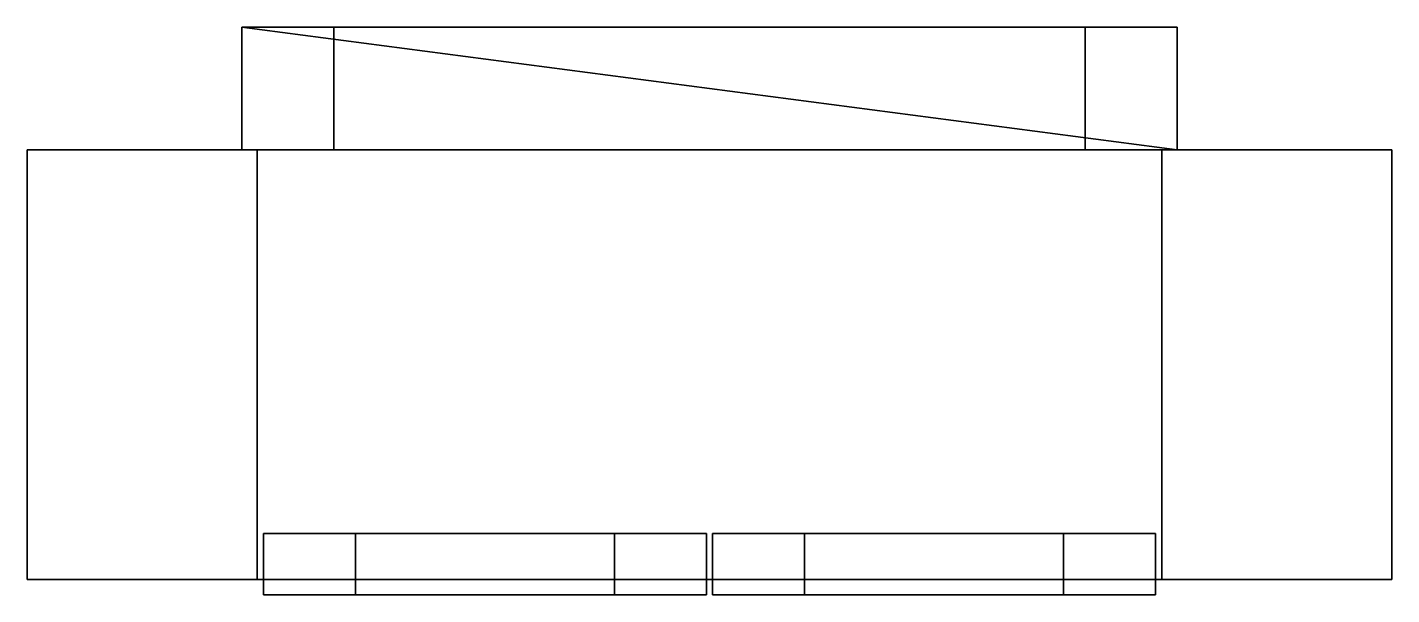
# Model space of a CAD drawing. Extents: x -0.14 to 0.75, y -0.29 to 0.08.
import ezdxf

# ---------------------------------------------------------------- set-up
doc = ezdxf.new("R2010")
doc.units = 0
doc.layers.get('0').update_dxf_attribs({"linetype": 'CONTINUOUS'})

msp = doc.modelspace()

# ---------------------------------------------------------------- meshes
at = {"color": 131}
mesh = msp.add_polyface(dxfattribs=at)
corners = [(0.243, -0.25, 0.622), (0.074, -0.25, 0.622), (0.074, -0.25, 0.632), (0.243, -0.25, 0.632), (0.074, -0.25, 0.682), (0.243, -0.25, 0.682), (0.243, -0.25, 0.672), (0.074, -0.25, 0.672), (0.074, -0.25, 0.232), (0.243, -0.25, 0.232), (0.243, -0.25, 0.222), (0.074, -0.25, 0.222), (0.074, -0.25, 0.532), (0.243, -0.25, 0.532), (0.243, -0.25, 0.522), (0.074, -0.25, 0.522), (0.074, -0.25, 0.482), (0.243, -0.25, 0.482), (0.243, -0.25, 0.472), (0.074, -0.25, 0.472), (0.074, -0.25, 0.582), (0.243, -0.25, 0.582), (0.243, -0.25, 0.572), (0.074, -0.25, 0.572), (0.074, -0.25, 0.182), (0.243, -0.25, 0.182), (0.243, -0.25, 0.172), (0.074, -0.25, 0.172), (0.074, -0.25, 0.382), (0.243, -0.25, 0.382), (0.243, -0.25, 0.372), (0.074, -0.25, 0.372), (0.074, -0.25, 0.432), (0.243, -0.25, 0.432), (0.243, -0.25, 0.422), (0.074, -0.25, 0.422), (0.074, -0.25, 0.132), (0.243, -0.25, 0.132), (0.243, -0.25, 0.122), (0.074, -0.25, 0.122), (0.074, -0.25, 0.282), (0.243, -0.25, 0.282), (0.243, -0.25, 0.272), (0.074, -0.25, 0.272), (0.243, -0.29, 0.232), (0.074, -0.29, 0.232), (0.074, -0.29, 0.242), (0.074, -0.25, 0.332), (0.243, -0.25, 0.332), (0.243, -0.25, 0.322), (0.074, -0.25, 0.322), (0.074, -0.29, 0.292), (0.243, -0.29, 0.292), (0.243, -0.29, 0.282), (0.074, -0.29, 0.282), (0.074, -0.25, 1.36267), (0.243, -0.25, 1.36267), (0.243, -0.25, 1.35267), (0.074, -0.25, 1.35267), (0.074, -0.29, 1.32267), (0.243, -0.29, 1.32267), (0.243, -0.29, 1.31267), (0.074, -0.29, 1.31267), (0.074, -0.25, 1.31267), (0.243, -0.25, 1.31267), (0.243, -0.25, 1.30267), (0.074, -0.25, 1.30267), (0.074, -0.29, 1.26267), (0.074, -0.29, 1.27267), (0.074, -0.29, 0.86267), (0.074, -0.29, 0.87267), (0.074, -0.25, 0.91267), (0.074, -0.25, 0.90267), (0.074, -0.29, 1.16267), (0.074, -0.29, 1.17267), (0.074, -0.25, 1.21267), (0.074, -0.25, 1.20267), (0.074, -0.29, 1.11267), (0.074, -0.29, 1.12267), (0.074, -0.25, 1.16267), (0.074, -0.25, 1.15267), (0.074, -0.29, 1.21267), (0.074, -0.29, 1.22267), (0.074, -0.25, 1.26267), (0.074, -0.25, 1.25267), (0.074, -0.29, 0.81267), (0.074, -0.29, 0.82267), (0.074, -0.25, 0.86267), (0.074, -0.25, 0.85267), (0.074, -0.29, 1.01267), (0.074, -0.29, 1.02267), (0.074, -0.25, 1.06267), (0.074, -0.25, 1.05267), (0.074, -0.29, 1.06267), (0.074, -0.29, 1.07267), (0.074, -0.25, 1.11267), (0.074, -0.25, 1.10267), (0.074, -0.29, 0.76267), (0.074, -0.29, 0.77267), (0.074, -0.25, 0.81267), (0.074, -0.25, 0.80267), (0.074, -0.29, 0.91267), (0.074, -0.29, 0.92267), (0.074, -0.25, 0.96267), (0.074, -0.25, 0.95267), (0.074, -0.29, 0.96267), (0.074, -0.29, 0.97267), (0.074, -0.25, 1.01267), (0.074, -0.25, 1.00267), (0.014, -0.25, 0.012), (0.014, -0.29, 0.012), (0.014, -0.29, 0.69267), (0.014, -0.25, 0.69267), (0.074, -0.29, 0.69267), (0.074, -0.29, 0.072), (0.074, -0.25, 0.072), (0.074, -0.25, 0.69267), (0.243, -0.25, 0.072), (0.303, -0.25, 0.012), (0.014, -0.29, 0.75267), (0.014, -0.25, 0.75267), (0.014, -0.29, 1.43333), (0.014, -0.25, 1.43333), (0.074, -0.25, 0.75267), (0.074, -0.29, 1.37333), (0.074, -0.29, 0.75267), (0.074, -0.25, 1.37333), (0, 0.08), (0, 0.08, 1.445), (0.06, 0.08, 1.385), (0.06, 0.08, 0.06), (0, 0), (0, 0, 1.445), (0.06, 0, 1.385), (0.06, 0, 0.06), (0.01, -0.28, 1.435), (0.01, -0.28, 0.01), (0.01, 0, 0.01), (0.01, 0, 1.435), (-0.14, 0, -0.14), (-0.14, 0, 1.585), (-0.14, -0.28, -0.14), (-0.14, -0.28, 1.585)]
mesh.append_faces([[corners[k] for k in face] for face in [(0, 1, 2, 3), (4, 5, 6, 7), (8, 9, 10, 11), (12, 13, 14, 15), (16, 17, 18, 19), (20, 21, 22, 23), (24, 25, 26, 27), (28, 29, 30, 31), (32, 33, 34, 35), (36, 37, 38, 39), (40, 41, 42, 43), (44, 45, 43, 42), (45, 46, 40, 43), (47, 48, 49, 50), (51, 52, 48, 47), (53, 54, 50, 49), (54, 51, 47, 50), (55, 56, 57, 58), (59, 60, 56, 55), (61, 62, 58, 57), (62, 59, 55, 58), (63, 64, 65, 66), (67, 68, 63, 66), (69, 70, 71, 72), (73, 74, 75, 76), (77, 78, 79, 80), (81, 82, 83, 84), (85, 86, 87, 88), (89, 90, 91, 92), (93, 94, 95, 96), (97, 98, 99, 100), (101, 102, 103, 104), (105, 106, 107, 108), (109, 110, 111, 112), (113, 114, 115, 116), (109, 115, 117, 118), (112, 111, 119, 120), (109, 112, 116, 115), (120, 119, 121, 122), (123, 116, 112, 120), (124, 125, 123, 126), (120, 122, 126, 123), (127, 128, 129, 130), (128, 127, 131, 132), (130, 129, 133, 134), (134, 133, 132, 131), (135, 136, 137, 138), (138, 137, 139, 140), (139, 141, 142, 140)]], dxfattribs={"color": 131})
mesh = msp.add_polyface(dxfattribs=at)
corners = [(0.074, -0.25, 0.91267), (0.243, -0.25, 0.91267), (0.243, -0.25, 0.90267), (0.074, -0.25, 0.90267), (0.074, -0.25, 1.21267), (0.243, -0.25, 1.21267), (0.243, -0.25, 1.20267), (0.074, -0.25, 1.20267), (0.074, -0.25, 1.16267), (0.243, -0.25, 1.16267), (0.243, -0.25, 1.15267), (0.074, -0.25, 1.15267), (0.074, -0.25, 1.26267), (0.243, -0.25, 1.26267), (0.243, -0.25, 1.25267), (0.074, -0.25, 1.25267), (0.074, -0.25, 0.86267), (0.243, -0.25, 0.86267), (0.243, -0.25, 0.85267), (0.074, -0.25, 0.85267), (0.074, -0.25, 1.06267), (0.243, -0.25, 1.06267), (0.243, -0.25, 1.05267), (0.074, -0.25, 1.05267), (0.074, -0.29, 1.02267), (0.243, -0.29, 1.02267), (0.243, -0.29, 1.01267), (0.074, -0.29, 1.01267), (0.074, -0.25, 1.11267), (0.243, -0.25, 1.11267), (0.243, -0.25, 1.10267), (0.074, -0.25, 1.10267), (0.074, -0.29, 1.07267), (0.243, -0.29, 1.07267), (0.243, -0.29, 1.06267), (0.074, -0.29, 1.06267), (0.074, -0.25, 0.81267), (0.243, -0.25, 0.81267), (0.243, -0.25, 0.80267), (0.074, -0.25, 0.80267), (0.074, -0.29, 0.77267), (0.243, -0.29, 0.77267), (0.243, -0.29, 0.76267), (0.074, -0.29, 0.76267), (0.074, -0.25, 0.96267), (0.243, -0.25, 0.96267), (0.243, -0.25, 0.95267), (0.074, -0.25, 0.95267), (0.074, -0.29, 0.92267), (0.243, -0.29, 0.92267), (0.243, -0.29, 0.91267), (0.074, -0.29, 0.91267), (0.074, -0.25, 1.01267), (0.243, -0.25, 1.01267), (0.243, -0.25, 1.00267), (0.074, -0.25, 1.00267), (0.074, -0.29, 0.97267), (0.243, -0.29, 0.97267), (0.243, -0.29, 0.96267), (0.074, -0.29, 0.96267), (0.014, -0.25, 0.012), (0.303, -0.25, 0.012), (0.303, -0.29, 0.012), (0.014, -0.29, 0.012), (0.074, -0.29, 0.072), (0.243, -0.29, 0.072), (0.243, -0.25, 0.072), (0.074, -0.25, 0.072), (0.303, -0.25, 0.69267), (0.303, -0.29, 0.69267), (0.243, -0.29, 0.69267), (0.243, -0.25, 0.69267), (0.074, -0.29, 0.69267), (0.074, -0.25, 0.69267), (0.303, -0.25, 0.75267), (0.303, -0.29, 0.75267), (0.074, -0.25, 0.75267), (0.243, -0.25, 0.75267), (0.074, -0.29, 0.75267), (0.243, -0.29, 0.75267), (0.303, -0.25, 1.43333), (0.303, -0.29, 1.43333), (0.243, -0.29, 1.37333), (0.243, -0.25, 1.37333), (0.014, -0.29, 1.43333), (0.014, -0.25, 1.43333), (0.074, -0.29, 1.37333), (0.074, -0.25, 1.37333), (0, 0.08, 1.445), (0, 0, 1.445), (0.61, 0, 1.445), (0.06, 0, 1.385), (0.55, 0, 1.385), (0.61, 0.08), (0, 0.08), (0.06, 0.08, 0.06), (0.55, 0.08, 0.06), (0.61, 0), (0, 0), (0.75, 0, 1.585), (-0.14, 0, 1.585), (-0.14, -0.28, 1.585), (0.75, -0.28, 1.585), (0.6, -0.28, 1.435), (0.01, -0.28, 1.435), (0.01, 0, 1.435), (0.6, 0, 1.435), (0.6, -0.28, 0.01), (0.6, 0, 0.01), (0.01, 0, 0.01), (0.01, -0.28, 0.01), (-0.14, 0, -0.14), (0.75, 0, -0.14), (0.75, -0.28, -0.14), (-0.14, -0.28, -0.14)]
mesh.append_faces([[corners[k] for k in face] for face in [(0, 1, 2, 3), (4, 5, 6, 7), (8, 9, 10, 11), (12, 13, 14, 15), (16, 17, 18, 19), (20, 21, 22, 23), (24, 25, 21, 20), (25, 26, 22, 21), (26, 27, 23, 22), (28, 29, 30, 31), (32, 33, 29, 28), (33, 34, 30, 29), (34, 35, 31, 30), (36, 37, 38, 39), (40, 41, 37, 36), (41, 42, 38, 37), (42, 43, 39, 38), (44, 45, 46, 47), (48, 49, 45, 44), (49, 50, 46, 45), (50, 51, 47, 46), (52, 53, 54, 55), (56, 57, 53, 52), (57, 58, 54, 53), (58, 59, 55, 54), (60, 61, 62, 63), (64, 65, 66, 67), (68, 69, 62, 61), (65, 70, 71, 66), (70, 72, 73, 71), (66, 71, 68, 61), (74, 75, 69, 68), (73, 76, 77, 71), (78, 79, 77, 76), (71, 77, 74, 68), (80, 81, 75, 74), (79, 82, 83, 77), (84, 81, 80, 85), (82, 86, 87, 83), (77, 83, 80, 74), (87, 85, 80, 83), (88, 89, 90), (90, 89, 91, 92), (93, 94, 95, 96), (94, 93, 97, 98), (99, 100, 101, 102), (103, 104, 105, 106), (107, 108, 109, 110), (111, 112, 113, 114)]], dxfattribs={"color": 131})
mesh = msp.add_polyface(dxfattribs=at)
corners = [(0.367, -0.25, 0.682), (0.536, -0.25, 0.682), (0.536, -0.25, 0.672), (0.367, -0.25, 0.672), (0.367, -0.25, 0.632), (0.536, -0.25, 0.632), (0.536, -0.25, 0.622), (0.367, -0.25, 0.622), (0.367, -0.25, 0.232), (0.536, -0.25, 0.232), (0.536, -0.25, 0.222), (0.367, -0.25, 0.222), (0.367, -0.25, 0.532), (0.536, -0.25, 0.532), (0.536, -0.25, 0.522), (0.367, -0.25, 0.522), (0.367, -0.25, 0.482), (0.536, -0.25, 0.482), (0.536, -0.25, 0.472), (0.367, -0.25, 0.472), (0.367, -0.25, 0.582), (0.536, -0.25, 0.582), (0.536, -0.25, 0.572), (0.367, -0.25, 0.572), (0.367, -0.25, 0.182), (0.536, -0.25, 0.182), (0.536, -0.25, 0.172), (0.367, -0.25, 0.172), (0.367, -0.25, 0.382), (0.536, -0.25, 0.382), (0.536, -0.25, 0.372), (0.367, -0.25, 0.372), (0.367, -0.25, 0.432), (0.536, -0.25, 0.432), (0.536, -0.25, 0.422), (0.367, -0.25, 0.422), (0.367, -0.25, 0.132), (0.536, -0.25, 0.132), (0.536, -0.25, 0.122), (0.367, -0.25, 0.122), (0.367, -0.25, 0.282), (0.536, -0.25, 0.282), (0.536, -0.25, 0.272), (0.367, -0.25, 0.272), (0.367, -0.25, 0.332), (0.536, -0.25, 0.332), (0.536, -0.25, 0.322), (0.367, -0.25, 0.322), (0.367, -0.29, 0.292), (0.536, -0.29, 0.292), (0.536, -0.29, 0.282), (0.367, -0.29, 0.282), (0.367, -0.25, 1.36267), (0.536, -0.25, 1.36267), (0.536, -0.25, 1.35267), (0.367, -0.25, 1.35267), (0.367, -0.29, 1.32267), (0.536, -0.29, 1.32267), (0.536, -0.29, 1.31267), (0.367, -0.29, 1.31267), (0.367, -0.25, 1.31267), (0.536, -0.25, 1.31267), (0.536, -0.25, 1.30267), (0.367, -0.25, 1.30267), (0.367, -0.29, 1.27267), (0.536, -0.29, 1.27267), (0.536, -0.29, 1.26267), (0.367, -0.29, 1.26267), (0.367, -0.29, 0.86267), (0.367, -0.29, 0.87267), (0.367, -0.25, 0.91267), (0.367, -0.25, 0.90267), (0.367, -0.29, 1.16267), (0.367, -0.29, 1.17267), (0.367, -0.25, 1.21267), (0.367, -0.25, 1.20267), (0.367, -0.25, 1.15267), (0.367, -0.29, 1.11267), (0.367, -0.29, 1.12267), (0.367, -0.25, 1.16267), (0.367, -0.29, 1.21267), (0.367, -0.29, 1.22267), (0.367, -0.25, 1.26267), (0.367, -0.25, 1.25267), (0.367, -0.29, 0.81267), (0.367, -0.29, 0.82267), (0.367, -0.25, 0.86267), (0.367, -0.25, 0.85267), (0.367, -0.29, 1.01267), (0.367, -0.29, 1.02267), (0.367, -0.25, 1.06267), (0.367, -0.25, 1.05267), (0.367, -0.29, 1.06267), (0.367, -0.29, 1.07267), (0.367, -0.25, 1.11267), (0.367, -0.25, 1.10267), (0.367, -0.29, 0.76267), (0.367, -0.29, 0.77267), (0.367, -0.25, 0.81267), (0.367, -0.25, 0.80267), (0.367, -0.29, 0.91267), (0.367, -0.29, 0.92267), (0.367, -0.25, 0.96267), (0.367, -0.25, 0.95267), (0.367, -0.29, 0.96267), (0.367, -0.29, 0.97267), (0.367, -0.25, 1.01267), (0.367, -0.25, 1.00267), (0.307, -0.25, 0.012), (0.307, -0.29, 0.012), (0.307, -0.29, 0.69267), (0.307, -0.25, 0.69267), (0.367, -0.29, 0.69267), (0.367, -0.29, 0.072), (0.367, -0.25, 0.072), (0.367, -0.25, 0.69267), (0.307, -0.29, 0.75267), (0.307, -0.25, 0.75267), (0.307, -0.29, 1.43333), (0.307, -0.25, 1.43333), (0.367, -0.25, 0.75267), (0.367, -0.29, 1.37333), (0.367, -0.29, 0.75267), (0.367, -0.25, 1.37333), (0, 0.08, 1.445), (0.61, 0.08, 1.445), (0.55, 0.08, 1.385), (0.06, 0.08, 1.385), (0.61, 0, 1.445), (0.61, 0, 1.445), (0.55, 0, 1.385), (0.06, 0, 1.385), (0, 0), (0.61, 0), (0.55, 0, 0.06), (0.06, 0, 0.06), (0.55, 0.08, 0.06), (0.06, 0.08, 0.06), (0.6, 0, 0.01), (0.75, 0, -0.14), (-0.14, 0, -0.14), (0.01, 0, 0.01), (-0.14, 0, 1.585), (0.75, 0, 1.585), (0.6, 0, 1.435), (0.01, 0, 1.435)]
mesh.append_faces([[corners[k] for k in face] for face in [(0, 1, 2, 3), (4, 5, 6, 7), (8, 9, 10, 11), (12, 13, 14, 15), (16, 17, 18, 19), (20, 21, 22, 23), (24, 25, 26, 27), (28, 29, 30, 31), (32, 33, 34, 35), (36, 37, 38, 39), (40, 41, 42, 43), (44, 45, 46, 47), (48, 49, 45, 44), (50, 51, 47, 46), (51, 48, 44, 47), (52, 53, 54, 55), (56, 57, 53, 52), (58, 59, 55, 54), (59, 56, 52, 55), (60, 61, 62, 63), (64, 65, 61, 60), (66, 67, 63, 62), (67, 64, 60, 63), (68, 69, 70, 71), (72, 73, 74, 75), (76, 77, 78, 79), (80, 81, 82, 83), (84, 85, 86, 87), (88, 89, 90, 91), (92, 93, 94, 95), (96, 97, 98, 99), (100, 101, 102, 103), (104, 105, 106, 107), (108, 109, 110, 111), (112, 113, 114, 115), (111, 110, 116, 117), (108, 111, 115, 114), (117, 116, 118, 119), (120, 115, 111, 117), (121, 122, 120, 123), (117, 119, 123, 120), (124, 125, 126, 127), (128, 125, 124), (124, 129, 128), (127, 126, 130, 131), (132, 133, 134, 135), (136, 137, 135, 134), (138, 139, 140, 141), (142, 143, 144, 145)]], dxfattribs={"color": 131})
mesh = msp.add_polyface(dxfattribs=at)
corners = [(0.367, -0.25, 0.91267), (0.536, -0.25, 0.91267), (0.536, -0.25, 0.90267), (0.367, -0.25, 0.90267), (0.367, -0.25, 1.21267), (0.536, -0.25, 1.21267), (0.536, -0.25, 1.20267), (0.367, -0.25, 1.20267), (0.367, -0.25, 1.16267), (0.536, -0.25, 1.16267), (0.536, -0.25, 1.15267), (0.367, -0.25, 1.15267), (0.367, -0.25, 1.26267), (0.536, -0.25, 1.26267), (0.536, -0.25, 1.25267), (0.367, -0.25, 1.25267), (0.367, -0.25, 0.86267), (0.536, -0.25, 0.86267), (0.536, -0.25, 0.85267), (0.367, -0.25, 0.85267), (0.367, -0.25, 1.06267), (0.536, -0.25, 1.06267), (0.536, -0.25, 1.05267), (0.367, -0.25, 1.05267), (0.536, -0.29, 1.01267), (0.367, -0.29, 1.01267), (0.367, -0.25, 1.11267), (0.536, -0.25, 1.11267), (0.536, -0.25, 1.10267), (0.367, -0.25, 1.10267), (0.367, -0.29, 1.07267), (0.536, -0.29, 1.07267), (0.536, -0.29, 1.06267), (0.367, -0.29, 1.06267), (0.367, -0.25, 0.81267), (0.536, -0.25, 0.81267), (0.536, -0.25, 0.80267), (0.367, -0.25, 0.80267), (0.367, -0.29, 0.77267), (0.536, -0.29, 0.77267), (0.536, -0.29, 0.76267), (0.367, -0.29, 0.76267), (0.367, -0.25, 0.96267), (0.536, -0.25, 0.96267), (0.536, -0.25, 0.95267), (0.367, -0.25, 0.95267), (0.367, -0.29, 0.92267), (0.536, -0.29, 0.92267), (0.536, -0.29, 0.91267), (0.367, -0.29, 0.91267), (0.367, -0.25, 1.01267), (0.536, -0.25, 1.01267), (0.536, -0.25, 1.00267), (0.367, -0.25, 1.00267), (0.367, -0.29, 0.97267), (0.536, -0.29, 0.97267), (0.536, -0.29, 0.96267), (0.367, -0.29, 0.96267), (0.307, -0.25, 0.012), (0.596, -0.25, 0.012), (0.596, -0.29, 0.012), (0.307, -0.29, 0.012), (0.367, -0.29, 0.072), (0.536, -0.29, 0.072), (0.536, -0.25, 0.072), (0.367, -0.25, 0.072), (0.596, -0.25, 0.69267), (0.596, -0.29, 0.69267), (0.536, -0.29, 0.69267), (0.536, -0.25, 0.69267), (0.367, -0.29, 0.69267), (0.367, -0.25, 0.69267), (0.596, -0.25, 0.75267), (0.596, -0.29, 0.75267), (0.367, -0.25, 0.75267), (0.536, -0.25, 0.75267), (0.367, -0.29, 0.75267), (0.536, -0.29, 0.75267), (0.596, -0.25, 1.43333), (0.596, -0.29, 1.43333), (0.536, -0.29, 1.37333), (0.536, -0.25, 1.37333), (0.307, -0.29, 1.43333), (0.307, -0.25, 1.43333), (0.367, -0.29, 1.37333), (0.367, -0.25, 1.37333), (0.55, 0.08, 0.06), (0.55, 0.08, 1.385), (0.61, 0.08, 1.445), (0.61, 0.08), (0.61, 0), (0.61, 0, 1.445), (0.61, 0, 1.445), (0.55, 0, 1.385), (0.55, 0, 0.06), (0.6, 0, 0.01), (0.6, -0.28, 0.01), (0.6, -0.28, 1.435), (0.6, 0, 1.435), (0.75, 0, 1.585), (0.75, -0.28, 1.585), (0.75, -0.28, -0.14), (0.75, 0, -0.14)]
mesh.append_faces([[corners[k] for k in face] for face in [(0, 1, 2, 3), (4, 5, 6, 7), (8, 9, 10, 11), (12, 13, 14, 15), (16, 17, 18, 19), (20, 21, 22, 23), (24, 25, 23, 22), (26, 27, 28, 29), (30, 31, 27, 26), (31, 32, 28, 27), (32, 33, 29, 28), (34, 35, 36, 37), (38, 39, 35, 34), (39, 40, 36, 35), (40, 41, 37, 36), (42, 43, 44, 45), (46, 47, 43, 42), (47, 48, 44, 43), (48, 49, 45, 44), (50, 51, 52, 53), (54, 55, 51, 50), (55, 56, 52, 51), (56, 57, 53, 52), (58, 59, 60, 61), (62, 63, 64, 65), (58, 65, 64, 59), (66, 67, 60, 59), (63, 68, 69, 64), (68, 70, 71, 69), (64, 69, 66, 59), (72, 73, 67, 66), (71, 74, 75, 69), (76, 77, 75, 74), (69, 75, 72, 66), (78, 79, 73, 72), (77, 80, 81, 75), (82, 79, 78, 83), (80, 84, 85, 81), (75, 81, 78, 72), (85, 83, 78, 81), (86, 87, 88, 89), (90, 91, 92), (92, 93, 94), (92, 94, 90), (89, 88, 91, 90), (87, 86, 94, 93), (95, 96, 97, 98), (99, 100, 101, 102), (95, 98, 99, 102)]], dxfattribs={"color": 131})
mesh = msp.add_polyface(dxfattribs=at)
corners = [(0.074, -0.29, 0.592), (0.243, -0.29, 0.592), (0.243, -0.25, 0.632), (0.074, -0.25, 0.632), (0.074, -0.25, 0.622), (0.243, -0.25, 0.622), (0.243, -0.29, 0.582), (0.074, -0.29, 0.582), (0.074, -0.29, 0.642), (0.243, -0.29, 0.642), (0.243, -0.25, 0.682), (0.074, -0.25, 0.682), (0.243, -0.29, 0.632), (0.074, -0.29, 0.632), (0.074, -0.25, 0.672), (0.243, -0.25, 0.672), (0.074, -0.29, 0.192), (0.243, -0.29, 0.192), (0.243, -0.25, 0.232), (0.074, -0.25, 0.232), (0.243, -0.29, 0.182), (0.074, -0.29, 0.182), (0.074, -0.25, 0.222), (0.243, -0.25, 0.222), (0.074, -0.29, 0.492), (0.243, -0.29, 0.492), (0.243, -0.25, 0.532), (0.074, -0.25, 0.532), (0.243, -0.29, 0.482), (0.074, -0.29, 0.482), (0.074, -0.25, 0.522), (0.243, -0.25, 0.522), (0.074, -0.29, 0.442), (0.243, -0.29, 0.442), (0.243, -0.25, 0.482), (0.074, -0.25, 0.482), (0.243, -0.29, 0.432), (0.074, -0.29, 0.432), (0.074, -0.25, 0.472), (0.243, -0.25, 0.472), (0.074, -0.29, 0.542), (0.243, -0.29, 0.542), (0.243, -0.25, 0.582), (0.074, -0.25, 0.582), (0.243, -0.29, 0.532), (0.074, -0.29, 0.532), (0.074, -0.25, 0.572), (0.243, -0.25, 0.572), (0.074, -0.29, 0.142), (0.243, -0.29, 0.142), (0.243, -0.25, 0.182), (0.074, -0.25, 0.182), (0.243, -0.29, 0.132), (0.074, -0.29, 0.132), (0.074, -0.25, 0.172), (0.243, -0.25, 0.172), (0.074, -0.29, 0.342), (0.243, -0.29, 0.342), (0.243, -0.25, 0.382), (0.074, -0.25, 0.382), (0.243, -0.29, 0.332), (0.074, -0.29, 0.332), (0.074, -0.25, 0.372), (0.243, -0.25, 0.372), (0.074, -0.29, 0.392), (0.243, -0.29, 0.392), (0.243, -0.25, 0.432), (0.074, -0.25, 0.432), (0.243, -0.29, 0.382), (0.074, -0.29, 0.382), (0.074, -0.25, 0.422), (0.243, -0.25, 0.422), (0.074, -0.29, 0.092), (0.243, -0.29, 0.092), (0.243, -0.25, 0.132), (0.074, -0.25, 0.132), (0.243, -0.29, 0.082), (0.074, -0.29, 0.082), (0.074, -0.25, 0.122), (0.243, -0.25, 0.122), (0.074, -0.29, 0.242), (0.243, -0.29, 0.242), (0.243, -0.25, 0.282), (0.074, -0.25, 0.282), (0.074, -0.29, 0.232), (0.243, -0.29, 0.232), (0.243, -0.29, 0.292), (0.074, -0.29, 0.292), (0.074, -0.29, 0.282), (0.243, -0.29, 0.282), (0.243, -0.29, 1.32267), (0.074, -0.29, 1.32267), (0.074, -0.29, 1.31267), (0.243, -0.29, 1.31267), (0.014, -0.29, 0.69267), (0.014, -0.29, 0.012), (0.074, -0.29, 0.072), (0.074, -0.29, 0.69267), (0.074, -0.29, 0.75267), (0.014, -0.29, 0.75267), (0.014, -0.29, 1.43333), (0.074, -0.29, 1.37333), (0.243, -0.29, 1.37333), (0.303, -0.29, 1.43333), (0.01, -0.28, 1.435), (-0.14, -0.28, 1.585), (-0.14, -0.28, -0.14), (0.01, -0.28, 0.01)]
mesh.append_faces([[corners[k] for k in face] for face in [(0, 1, 2, 3), (4, 5, 6, 7), (3, 4, 7, 0), (1, 0, 7, 6), (8, 9, 10, 11), (12, 13, 14, 15), (13, 8, 11, 14), (9, 8, 13, 12), (16, 17, 18, 19), (20, 21, 22, 23), (21, 16, 19, 22), (17, 16, 21, 20), (24, 25, 26, 27), (28, 29, 30, 31), (29, 24, 27, 30), (25, 24, 29, 28), (32, 33, 34, 35), (36, 37, 38, 39), (37, 32, 35, 38), (33, 32, 37, 36), (40, 41, 42, 43), (44, 45, 46, 47), (45, 40, 43, 46), (41, 40, 45, 44), (48, 49, 50, 51), (52, 53, 54, 55), (53, 48, 51, 54), (49, 48, 53, 52), (56, 57, 58, 59), (60, 61, 62, 63), (61, 56, 59, 62), (57, 56, 61, 60), (64, 65, 66, 67), (68, 69, 70, 71), (69, 64, 67, 70), (65, 64, 69, 68), (72, 73, 74, 75), (76, 77, 78, 79), (77, 72, 75, 78), (73, 72, 77, 76), (80, 81, 82, 83), (81, 80, 84, 85), (86, 87, 88, 89), (90, 91, 92, 93), (94, 95, 96, 97), (97, 98, 99, 94), (100, 99, 98, 101), (100, 101, 102, 103), (104, 105, 106, 107)]], dxfattribs={"color": 131})
mesh = msp.add_polyface(dxfattribs=at)
corners = [(0.243, -0.29, 0.592), (0.243, -0.29, 0.582), (0.243, -0.25, 0.622), (0.243, -0.25, 0.632), (0.243, -0.29, 0.642), (0.243, -0.29, 0.632), (0.243, -0.25, 0.672), (0.243, -0.25, 0.682), (0.243, -0.29, 0.192), (0.243, -0.29, 0.182), (0.243, -0.25, 0.222), (0.243, -0.25, 0.232), (0.243, -0.29, 0.492), (0.243, -0.29, 0.482), (0.243, -0.25, 0.522), (0.243, -0.25, 0.532), (0.243, -0.29, 0.442), (0.243, -0.29, 0.432), (0.243, -0.25, 0.472), (0.243, -0.25, 0.482), (0.243, -0.29, 0.542), (0.243, -0.29, 0.532), (0.243, -0.25, 0.572), (0.243, -0.25, 0.582), (0.243, -0.29, 0.142), (0.243, -0.29, 0.132), (0.243, -0.25, 0.172), (0.243, -0.25, 0.182), (0.243, -0.29, 0.342), (0.243, -0.29, 0.332), (0.243, -0.25, 0.372), (0.243, -0.25, 0.382), (0.243, -0.29, 0.392), (0.243, -0.29, 0.382), (0.243, -0.25, 0.422), (0.243, -0.25, 0.432), (0.243, -0.29, 0.092), (0.243, -0.29, 0.082), (0.243, -0.25, 0.122), (0.243, -0.25, 0.132), (0.243, -0.29, 0.242), (0.243, -0.29, 0.232), (0.243, -0.25, 0.272), (0.243, -0.25, 0.282), (0.243, -0.29, 0.292), (0.243, -0.29, 0.282), (0.243, -0.25, 0.322), (0.243, -0.25, 0.332), (0.243, -0.29, 1.32267), (0.243, -0.29, 1.31267), (0.243, -0.25, 1.35267), (0.243, -0.25, 1.36267), (0.074, -0.29, 1.27267), (0.243, -0.29, 1.27267), (0.243, -0.25, 1.31267), (0.074, -0.25, 1.31267), (0.243, -0.29, 1.26267), (0.243, -0.25, 1.30267), (0.074, -0.29, 1.26267), (0.074, -0.25, 1.30267), (0.074, -0.29, 0.87267), (0.243, -0.29, 0.87267), (0.243, -0.25, 0.91267), (0.074, -0.25, 0.91267), (0.243, -0.29, 0.86267), (0.243, -0.25, 0.90267), (0.074, -0.29, 0.86267), (0.074, -0.25, 0.90267), (0.074, -0.29, 1.17267), (0.243, -0.29, 1.17267), (0.243, -0.25, 1.21267), (0.074, -0.25, 1.21267), (0.243, -0.29, 1.16267), (0.243, -0.25, 1.20267), (0.074, -0.29, 1.16267), (0.074, -0.25, 1.20267), (0.074, -0.29, 1.12267), (0.243, -0.29, 1.12267), (0.243, -0.25, 1.16267), (0.074, -0.25, 1.16267), (0.243, -0.29, 1.11267), (0.243, -0.25, 1.15267), (0.074, -0.29, 1.11267), (0.074, -0.25, 1.15267), (0.074, -0.29, 1.22267), (0.243, -0.29, 1.22267), (0.243, -0.25, 1.26267), (0.074, -0.25, 1.26267), (0.243, -0.29, 1.21267), (0.243, -0.25, 1.25267), (0.074, -0.29, 1.21267), (0.074, -0.25, 1.25267), (0.074, -0.29, 0.82267), (0.243, -0.29, 0.82267), (0.243, -0.25, 0.86267), (0.074, -0.25, 0.86267), (0.243, -0.29, 0.81267), (0.243, -0.25, 0.85267), (0.074, -0.29, 0.81267), (0.074, -0.25, 0.85267), (0.243, -0.29, 1.02267), (0.074, -0.29, 1.02267), (0.074, -0.29, 1.01267), (0.243, -0.29, 1.01267), (0.243, -0.29, 1.07267), (0.074, -0.29, 1.07267), (0.074, -0.29, 1.06267), (0.243, -0.29, 1.06267), (0.243, -0.29, 0.77267), (0.074, -0.29, 0.77267), (0.074, -0.29, 0.76267), (0.243, -0.29, 0.76267), (0.243, -0.29, 0.92267), (0.074, -0.29, 0.92267), (0.074, -0.29, 0.91267), (0.243, -0.29, 0.91267), (0.243, -0.29, 0.97267), (0.074, -0.29, 0.97267), (0.074, -0.29, 0.96267), (0.243, -0.29, 0.96267), (0.074, -0.29, 0.072), (0.014, -0.29, 0.012), (0.303, -0.29, 0.012), (0.243, -0.29, 0.072), (0.243, -0.29, 0.69267), (0.303, -0.29, 0.69267), (0.243, -0.29, 0.75267), (0.303, -0.29, 0.75267), (0.074, -0.29, 0.75267), (0.074, -0.29, 0.69267), (0.243, -0.29, 1.37333), (0.303, -0.29, 1.43333), (0.6, -0.28, 0.01), (0.01, -0.28, 0.01), (-0.14, -0.28, -0.14), (0.75, -0.28, -0.14), (0.01, -0.28, 1.435), (0.6, -0.28, 1.435), (0.75, -0.28, 1.585), (-0.14, -0.28, 1.585)]
mesh.append_faces([[corners[k] for k in face] for face in [(0, 1, 2, 3), (4, 5, 6, 7), (8, 9, 10, 11), (12, 13, 14, 15), (16, 17, 18, 19), (20, 21, 22, 23), (24, 25, 26, 27), (28, 29, 30, 31), (32, 33, 34, 35), (36, 37, 38, 39), (40, 41, 42, 43), (44, 45, 46, 47), (48, 49, 50, 51), (52, 53, 54, 55), (53, 56, 57, 54), (56, 58, 59, 57), (53, 52, 58, 56), (60, 61, 62, 63), (61, 64, 65, 62), (64, 66, 67, 65), (61, 60, 66, 64), (68, 69, 70, 71), (69, 72, 73, 70), (72, 74, 75, 73), (69, 68, 74, 72), (76, 77, 78, 79), (77, 80, 81, 78), (80, 82, 83, 81), (77, 76, 82, 80), (84, 85, 86, 87), (85, 88, 89, 86), (88, 90, 91, 89), (85, 84, 90, 88), (92, 93, 94, 95), (93, 96, 97, 94), (96, 98, 99, 97), (93, 92, 98, 96), (100, 101, 102, 103), (104, 105, 106, 107), (108, 109, 110, 111), (112, 113, 114, 115), (116, 117, 118, 119), (120, 121, 122, 123), (124, 123, 122, 125), (126, 124, 125, 127), (128, 129, 124, 126), (130, 126, 127, 131), (132, 133, 134, 135), (136, 137, 138, 139)]], dxfattribs={"color": 131})
mesh = msp.add_polyface(dxfattribs=at)
corners = [(0.367, -0.29, 0.642), (0.536, -0.29, 0.642), (0.536, -0.25, 0.682), (0.367, -0.25, 0.682), (0.536, -0.29, 0.632), (0.367, -0.29, 0.632), (0.367, -0.25, 0.672), (0.536, -0.25, 0.672), (0.367, -0.29, 0.592), (0.536, -0.29, 0.592), (0.536, -0.25, 0.632), (0.367, -0.25, 0.632), (0.536, -0.29, 0.582), (0.367, -0.29, 0.582), (0.367, -0.25, 0.622), (0.536, -0.25, 0.622), (0.367, -0.29, 0.192), (0.536, -0.29, 0.192), (0.536, -0.25, 0.232), (0.367, -0.25, 0.232), (0.536, -0.29, 0.182), (0.367, -0.29, 0.182), (0.367, -0.25, 0.222), (0.536, -0.25, 0.222), (0.367, -0.29, 0.492), (0.536, -0.29, 0.492), (0.536, -0.25, 0.532), (0.367, -0.25, 0.532), (0.536, -0.29, 0.482), (0.367, -0.29, 0.482), (0.367, -0.25, 0.522), (0.536, -0.25, 0.522), (0.367, -0.29, 0.442), (0.536, -0.29, 0.442), (0.536, -0.25, 0.482), (0.367, -0.25, 0.482), (0.536, -0.29, 0.432), (0.367, -0.29, 0.432), (0.367, -0.25, 0.472), (0.536, -0.25, 0.472), (0.367, -0.29, 0.542), (0.536, -0.29, 0.542), (0.536, -0.25, 0.582), (0.367, -0.25, 0.582), (0.536, -0.29, 0.532), (0.367, -0.29, 0.532), (0.367, -0.25, 0.572), (0.536, -0.25, 0.572), (0.367, -0.29, 0.142), (0.536, -0.29, 0.142), (0.536, -0.25, 0.182), (0.367, -0.25, 0.182), (0.536, -0.29, 0.132), (0.367, -0.29, 0.132), (0.367, -0.25, 0.172), (0.536, -0.25, 0.172), (0.367, -0.29, 0.342), (0.536, -0.29, 0.342), (0.536, -0.25, 0.382), (0.367, -0.25, 0.382), (0.536, -0.29, 0.332), (0.367, -0.29, 0.332), (0.367, -0.25, 0.372), (0.536, -0.25, 0.372), (0.367, -0.29, 0.392), (0.536, -0.29, 0.392), (0.536, -0.25, 0.432), (0.367, -0.25, 0.432), (0.536, -0.29, 0.382), (0.367, -0.29, 0.382), (0.367, -0.25, 0.422), (0.536, -0.25, 0.422), (0.367, -0.29, 0.092), (0.536, -0.29, 0.092), (0.536, -0.25, 0.132), (0.367, -0.25, 0.132), (0.536, -0.29, 0.082), (0.367, -0.29, 0.082), (0.367, -0.25, 0.122), (0.536, -0.25, 0.122), (0.367, -0.29, 0.242), (0.536, -0.29, 0.242), (0.536, -0.25, 0.282), (0.367, -0.25, 0.282), (0.536, -0.29, 0.232), (0.367, -0.29, 0.232), (0.367, -0.25, 0.272), (0.536, -0.25, 0.272), (0.536, -0.29, 0.292), (0.367, -0.29, 0.292), (0.367, -0.29, 0.282), (0.536, -0.29, 0.282), (0.536, -0.29, 1.32267), (0.367, -0.29, 1.32267), (0.367, -0.29, 1.31267), (0.536, -0.29, 1.31267), (0.307, -0.29, 0.69267), (0.307, -0.29, 0.012), (0.367, -0.29, 0.072), (0.367, -0.29, 0.69267), (0.367, -0.29, 0.75267), (0.307, -0.29, 0.75267), (0.307, -0.29, 1.43333), (0.367, -0.29, 1.37333)]
mesh.append_faces([[corners[k] for k in face] for face in [(0, 1, 2, 3), (4, 5, 6, 7), (5, 0, 3, 6), (1, 0, 5, 4), (8, 9, 10, 11), (12, 13, 14, 15), (13, 8, 11, 14), (9, 8, 13, 12), (16, 17, 18, 19), (20, 21, 22, 23), (21, 16, 19, 22), (17, 16, 21, 20), (24, 25, 26, 27), (28, 29, 30, 31), (29, 24, 27, 30), (25, 24, 29, 28), (32, 33, 34, 35), (36, 37, 38, 39), (37, 32, 35, 38), (33, 32, 37, 36), (40, 41, 42, 43), (44, 45, 46, 47), (45, 40, 43, 46), (41, 40, 45, 44), (48, 49, 50, 51), (52, 53, 54, 55), (53, 48, 51, 54), (49, 48, 53, 52), (56, 57, 58, 59), (60, 61, 62, 63), (61, 56, 59, 62), (57, 56, 61, 60), (64, 65, 66, 67), (68, 69, 70, 71), (69, 64, 67, 70), (65, 64, 69, 68), (72, 73, 74, 75), (76, 77, 78, 79), (77, 72, 75, 78), (73, 72, 77, 76), (80, 81, 82, 83), (84, 85, 86, 87), (85, 80, 83, 86), (81, 80, 85, 84), (88, 89, 90, 91), (92, 93, 94, 95), (96, 97, 98, 99), (99, 100, 101, 96), (102, 101, 100, 103)]], dxfattribs={"color": 131})
mesh = msp.add_polyface(dxfattribs=at)
corners = [(0.536, -0.29, 0.642), (0.536, -0.29, 0.632), (0.536, -0.25, 0.672), (0.536, -0.25, 0.682), (0.536, -0.29, 0.592), (0.536, -0.29, 0.582), (0.536, -0.25, 0.622), (0.536, -0.25, 0.632), (0.536, -0.29, 0.192), (0.536, -0.29, 0.182), (0.536, -0.25, 0.222), (0.536, -0.25, 0.232), (0.536, -0.29, 0.492), (0.536, -0.29, 0.482), (0.536, -0.25, 0.522), (0.536, -0.25, 0.532), (0.536, -0.29, 0.442), (0.536, -0.29, 0.432), (0.536, -0.25, 0.472), (0.536, -0.25, 0.482), (0.536, -0.29, 0.542), (0.536, -0.29, 0.532), (0.536, -0.25, 0.572), (0.536, -0.25, 0.582), (0.536, -0.29, 0.142), (0.536, -0.29, 0.132), (0.536, -0.25, 0.172), (0.536, -0.25, 0.182), (0.536, -0.29, 0.342), (0.536, -0.29, 0.332), (0.536, -0.25, 0.372), (0.536, -0.25, 0.382), (0.536, -0.29, 0.392), (0.536, -0.29, 0.382), (0.536, -0.25, 0.422), (0.536, -0.25, 0.432), (0.536, -0.29, 0.092), (0.536, -0.29, 0.082), (0.536, -0.25, 0.122), (0.536, -0.25, 0.132), (0.536, -0.29, 0.242), (0.536, -0.29, 0.232), (0.536, -0.25, 0.272), (0.536, -0.25, 0.282), (0.536, -0.29, 0.292), (0.536, -0.29, 0.282), (0.536, -0.25, 0.322), (0.536, -0.25, 0.332), (0.536, -0.29, 1.32267), (0.536, -0.29, 1.31267), (0.536, -0.25, 1.35267), (0.536, -0.25, 1.36267), (0.536, -0.29, 1.27267), (0.536, -0.29, 1.26267), (0.536, -0.25, 1.30267), (0.536, -0.25, 1.31267), (0.367, -0.29, 1.27267), (0.367, -0.29, 1.26267), (0.367, -0.29, 0.87267), (0.536, -0.29, 0.87267), (0.536, -0.25, 0.91267), (0.367, -0.25, 0.91267), (0.536, -0.29, 0.86267), (0.536, -0.25, 0.90267), (0.367, -0.29, 0.86267), (0.367, -0.25, 0.90267), (0.367, -0.29, 1.17267), (0.536, -0.29, 1.17267), (0.536, -0.25, 1.21267), (0.367, -0.25, 1.21267), (0.536, -0.29, 1.16267), (0.536, -0.25, 1.20267), (0.367, -0.29, 1.16267), (0.367, -0.25, 1.20267), (0.367, -0.29, 1.12267), (0.536, -0.29, 1.12267), (0.536, -0.25, 1.16267), (0.367, -0.25, 1.16267), (0.536, -0.29, 1.11267), (0.536, -0.25, 1.15267), (0.367, -0.29, 1.11267), (0.367, -0.25, 1.15267), (0.367, -0.29, 1.22267), (0.536, -0.29, 1.22267), (0.536, -0.25, 1.26267), (0.367, -0.25, 1.26267), (0.536, -0.29, 1.21267), (0.536, -0.25, 1.25267), (0.367, -0.29, 1.21267), (0.367, -0.25, 1.25267), (0.367, -0.29, 0.82267), (0.536, -0.29, 0.82267), (0.536, -0.25, 0.86267), (0.367, -0.25, 0.86267), (0.536, -0.29, 0.81267), (0.536, -0.25, 0.85267), (0.367, -0.29, 0.81267), (0.367, -0.25, 0.85267), (0.367, -0.29, 1.02267), (0.536, -0.29, 1.02267), (0.536, -0.25, 1.06267), (0.367, -0.25, 1.06267), (0.536, -0.29, 1.01267), (0.536, -0.25, 1.05267), (0.367, -0.29, 1.01267), (0.536, -0.29, 1.07267), (0.367, -0.29, 1.07267), (0.367, -0.29, 1.06267), (0.536, -0.29, 1.06267), (0.536, -0.29, 0.77267), (0.367, -0.29, 0.77267), (0.367, -0.29, 0.76267), (0.536, -0.29, 0.76267), (0.536, -0.29, 0.92267), (0.367, -0.29, 0.92267), (0.367, -0.29, 0.91267), (0.536, -0.29, 0.91267), (0.536, -0.29, 0.97267), (0.367, -0.29, 0.97267), (0.367, -0.29, 0.96267), (0.536, -0.29, 0.96267), (0.367, -0.29, 0.072), (0.307, -0.29, 0.012), (0.596, -0.29, 0.012), (0.536, -0.29, 0.072), (0.536, -0.29, 0.69267), (0.596, -0.29, 0.69267), (0.536, -0.29, 0.75267), (0.596, -0.29, 0.75267), (0.367, -0.29, 0.75267), (0.367, -0.29, 0.69267), (0.536, -0.29, 1.37333), (0.596, -0.29, 1.43333), (0.307, -0.29, 1.43333), (0.367, -0.29, 1.37333), (0.6, -0.28, 0.01), (0.75, -0.28, -0.14), (0.75, -0.28, 1.585), (0.6, -0.28, 1.435)]
mesh.append_faces([[corners[k] for k in face] for face in [(0, 1, 2, 3), (4, 5, 6, 7), (8, 9, 10, 11), (12, 13, 14, 15), (16, 17, 18, 19), (20, 21, 22, 23), (24, 25, 26, 27), (28, 29, 30, 31), (32, 33, 34, 35), (36, 37, 38, 39), (40, 41, 42, 43), (44, 45, 46, 47), (48, 49, 50, 51), (52, 53, 54, 55), (52, 56, 57, 53), (58, 59, 60, 61), (59, 62, 63, 60), (62, 64, 65, 63), (59, 58, 64, 62), (66, 67, 68, 69), (67, 70, 71, 68), (70, 72, 73, 71), (67, 66, 72, 70), (74, 75, 76, 77), (75, 78, 79, 76), (78, 80, 81, 79), (75, 74, 80, 78), (82, 83, 84, 85), (83, 86, 87, 84), (86, 88, 89, 87), (83, 82, 88, 86), (90, 91, 92, 93), (91, 94, 95, 92), (94, 96, 97, 95), (91, 90, 96, 94), (98, 99, 100, 101), (99, 102, 103, 100), (99, 98, 104, 102), (105, 106, 107, 108), (109, 110, 111, 112), (113, 114, 115, 116), (117, 118, 119, 120), (121, 122, 123, 124), (125, 124, 123, 126), (127, 125, 126, 128), (129, 130, 125, 127), (131, 127, 128, 132), (133, 134, 131, 132), (135, 136, 137, 138)]], dxfattribs={"color": 131})

doc.saveas('drawing.dxf')
